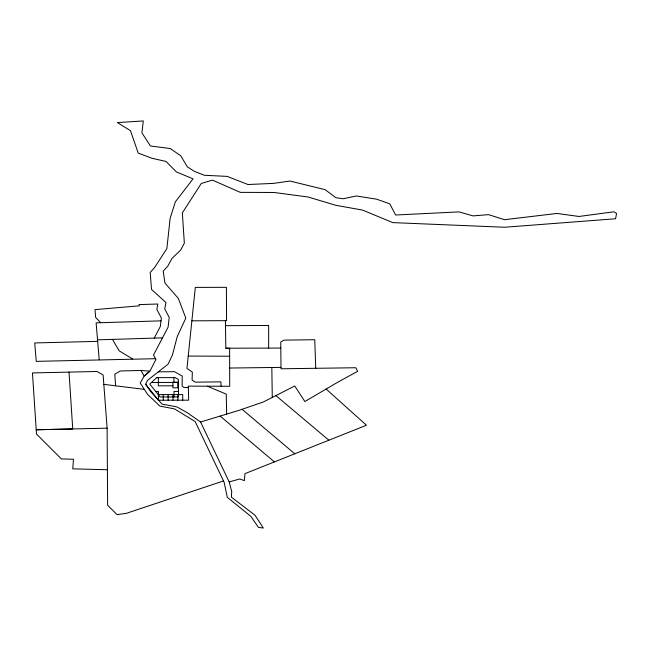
<?xml version="1.0" encoding="UTF-8"?>
<svg xmlns="http://www.w3.org/2000/svg" width="649" height="649" viewBox="0 0 649 649"><rect width="100%" height="100%" fill="white"/><g stroke="black" fill="none" stroke-linecap="round" stroke-linejoin="round"><path stroke-width="0.97" d="M268.645 348.099L268.645 325.457L225.487 325.676L225.43 320.663M100.668 322.699L95.663 317.475L95.005 309.63L139.357 305.825L139.016 304.6L157.829 304.016L156.839 309.411L161.358 317.937L160.368 326.382L154.227 338.121M145.676 384.257L147.396 380.484L168.107 364.138L172.431 355.027L177.25 336.547L185.817 318.124L178.345 298.435L164.935 283.029L163.224 271.144L167.848 266.058L172.026 258.375L180.6 250.165L184.34 243.172L182.353 212.88L201.279 183.48L212.426 180.114L240.325 192.355L274.065 192.477L308.097 197.004L335.784 205.295L362.499 210.073L392.84 222.615L504.63 227.247L615.593 218.762L616.55 213.472L613.913 211.793L578.989 216.466L556.98 213.448L504.524 219.695L488.478 214.632L473.072 215.906L459.03 211.882L395.606 215.014L389.789 203.835L376.655 199.186L356.342 195.966L343.248 198.74L335.89 197.726L325.165 189.686L289.941 181.039L273.627 183.383L247.967 184.519L227.118 176.382L204.346 175.279L194.375 171.352L187.334 166.842L180.755 155.784L170.216 148.524L150.398 145.984L141.904 132.802L143.299 120.949L117.38 122.588L130.465 130.676L138.253 153.132L152.044 158.299L166.047 161.447L176.406 171.944L193.045 178.84L175.376 201.823L170.143 218.202L166.866 248.624L154.519 267.648L150.187 272.458L151.525 289.422L165.941 302.523L164.749 308.973L169.227 317.418L168.083 327.193L153.464 355.117L155.963 359.351L149.984 371.066L144.151 376.087L140.225 383.015L147.51 394.308L159.857 406.047L174.646 408.951L195.154 421.566L224.124 482.272L227.288 497.337L250.717 516.239L258.48 527.386L263.332 528.051L254.992 515.209L231.369 497.15L231.734 491.561L229.186 481.923L200.573 422.02L187.188 412.667L176.861 406.874L162.088 404.108L150.487 391.355L145.676 384.257L158.405 400.23L188.672 400.173L188.324 386.139L229.705 386.26L229.632 348.205L225.82 348.221L225.487 325.676M223.499 480.958L126.295 513.351L117.023 514.625L107.62 505.222L107.117 428.178L103.126 375.017L96.969 371.479L32.45 372.932L36.506 434.067L61.347 458.924L73.483 459.232L72.745 468.846L107.393 469.738M200.573 422.02L238.913 410.387L263.364 401.974L294.735 385.985L304.86 401.528L337.245 382.512L357.631 371.325L355.847 367.74L281.017 368.786L280.749 341.999L283.962 340.125L314.733 339.719L315.738 368.299M229.186 481.923L239.676 479.011L244.373 480.601L244.949 473.648L366.458 425.233L326.147 389.067M161.017 320.849L96.117 322.845L99.208 359.781M97.537 339.857L162.501 337.861M97.666 341.366L34.713 342.948L36.255 361.363L155.582 358.702M140.995 370.482L144.151 376.087L149.854 371.179L140.995 370.482L120.414 370.952L114.759 374.23L115.627 385.814M107.117 428.178L36.206 429.776L72.729 428.957L69.029 372.112M229.673 368.04L280.944 367.383M158.348 371.836L174.484 371.674L182.231 376.096L182.142 386.114L183.975 387.526L188.356 387.542M191.869 320.825L226.566 320.663L226.396 287.32L195.317 287.402L186.953 368.413L192.339 372.112L192.08 380.071L195.308 382.164L220.911 381.855L221.09 386.236M225.82 348.221L280.79 348.067M151.493 382.48L172.91 382.439M178.418 382.423L173.94 382.431L173.916 377.604M172.926 385.806L158.324 385.839L158.307 382.464M155.703 391.461L158.413 391.461L158.429 394.884M178.467 391.42L173.989 391.428L174.021 396.945M188.226 356.066L229.649 356.22M103.824 384.362L144.313 389.351M207.315 386.196L226.258 394.13L226.647 414.111M132.526 358.938L119.197 350.849L112.464 339.403M275.898 395.59L328.873 440.209M242.077 409.3L294.8 453.781M220.149 416.082L274.413 461.91M271.826 367.504L272.28 397.431M182.742 400.19L182.71 394.568L158.372 394.608L158.405 400.23M177.842 394.576L177.875 400.198M172.975 394.584L173.007 400.206M168.107 394.592L168.14 400.214M163.24 394.6L163.272 400.222M158.332 377.637L158.364 382.464M156.709 377.637L149.797 384.054L160.092 396.969L178.491 396.937L178.402 379.487L175.1 377.604L156.709 377.637M177.777 382.204L172.91 382.212L172.942 387.834L177.81 387.826L177.777 382.204"/></g></svg>
